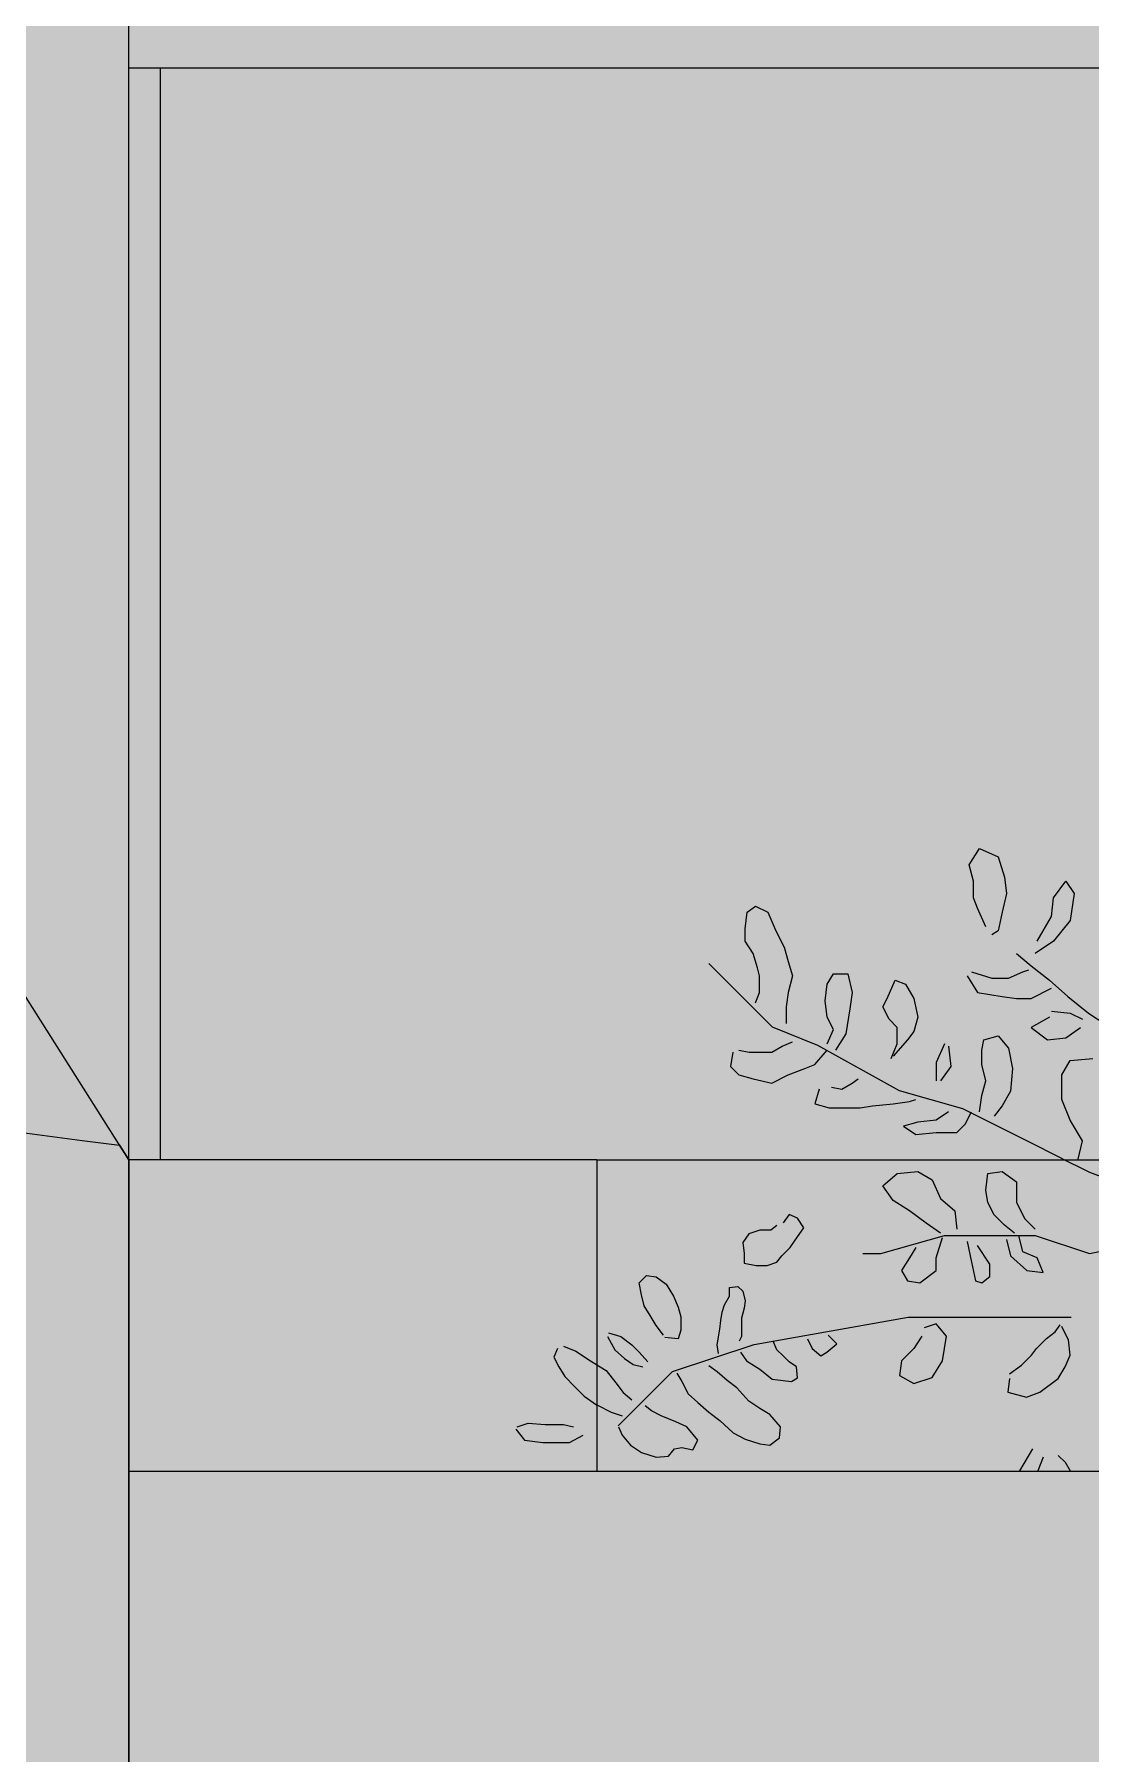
# Model space of a CAD drawing. Header units: centimetres. Extents: x -4381 to 5639, y -3920 to 4826.
# Drawn here: x 117.63 to 118.307, y 10.437 to 11.539 of the extents above; entities that cross this region are included whole.
import ezdxf
from ezdxf.xclip import XClip

# ---------------------------------------------------------------- set-up
doc = ezdxf.new("R2010")
doc.units = ezdxf.units.CM
doc.header["$MEASUREMENT"] = 0
doc.header["$XCLIPFRAME"] = 0
doc.set_wipeout_variables(frame=1)
doc.linetypes.add('Wipeout_Contour', pattern=[100, 0, -100])
for name, color, linetype, lineweight in [('0- SITE_Pen_No__1', 7, 'Continuous', 5), ('0_Pen_No__1', 7, 'Continuous', 5), ('Dalles_Pen_No__1', 7, 'Continuous', 5), ('Structural - Bearing_Pen_No__1', 7, 'Continuous', 5)]:
    doc.layers.add(name, color=color, linetype=linetype, lineweight=lineweight)
for name, color, linetype, lineweight, true_color in [('0- SITE_Pen_No__180', 7, 'Continuous', 5, 0xe2e3c6), ('Mur de clôture_Pen_No__178', 7, 'Continuous', 5, 0xbda888), ('MURS CLOTURE_Pen_No__185', 7, 'Continuous', 5, 0xbce39b), ('Structural - Bearing_Pen_No__102', 7, 'Continuous', 5, 0xcccccc), ('Structural - Bearing_Pen_No__112', 7, 'Continuous', 5, 0xd5aaaa)]:
    doc.layers.add(name, color=color, linetype=linetype, lineweight=lineweight, true_color=true_color)
for name, color, linetype in [('Dalles', 7, 'Continuous'), ('Drawing & Figure', 7, 'Continuous'), ('Mur de clôture', 7, 'Continuous'), ('Structural - Bearing', 7, 'Continuous')]:
    doc.layers.add(name, color=color, linetype=linetype)

# ---------------------------------------------------------------- blocks, each defined once
blk = doc.blocks.new('Drawing_11_11', base_point=(474.0779, 10.6179))
at = {"layer": '0_Pen_No__1', "linetype": 'Continuous', "ltscale": 10}
for p, q in [((117.9653, 10.6968), (117.9629, 10.6913)), ((117.9692, 10.6983), (117.977, 10.6952)), ((117.9629, 10.6913), (117.9661, 10.685)), ((117.9661, 10.685), (117.97, 10.6788)), ((117.97, 10.6788), (117.9762, 10.6725)), ((117.9762, 10.6725), (117.9825, 10.6662)), ((117.9387, 10.6451), (117.9442, 10.6381)), ((117.9395, 10.6467), (117.9465, 10.649)), ((117.9465, 10.649), (117.9575, 10.6482)), ((117.9575, 10.6482), (117.9692, 10.6482)), ((117.9692, 10.6482), (117.9755, 10.6467)), ((117.9731, 10.6365), (117.9817, 10.6412)), ((117.9442, 10.6381), (117.9559, 10.6365)), ((117.9559, 10.6365), (117.9731, 10.6365)), ((117.6905, 7.0179), (117.6905, 10.5562))]:
    blk.add_line(p, q, dxfattribs=at)
at = {"color": 254, "linetype": 'Wipeout_Contour', "lineweight": 0, "ltscale": 485.312076}
blk.add_wipeout([(117.6905, 11.5179), (123.6405, 11.5179), (123.6405, 13.7179), (117.6905, 13.7179)], dxfattribs=at).dxf.layer = 'Structural - Bearing'
at = {"color": 254, "linetype": 'Wipeout_Contour', "lineweight": 0, "ltscale": 493.826458}
blk.add_wipeout([(117.9905, 10.6179), (127.9905, 10.6179), (127.9905, 10.8179), (117.9905, 10.8179)], dxfattribs=at).dxf.layer = 'Structural - Bearing'
at = {"layer": 'Dalles', "linetype": 'Continuous', "lineweight": 0, "ltscale": 10, "true_color": 0x000000}
blk.add_hatch(color=18, dxfattribs=at).paths.add_polyline_path([(128.2905, 10.6179), (117.6905, 10.6179), (117.6905, 10.3179), (128.2905, 10.3179)])
at = {"layer": 'Structural - Bearing_Pen_No__102', "linetype": 'Continuous', "ltscale": 10}
blk.add_hatch(color=256, dxfattribs=at).paths.add_polyline_path([(117.9905, 10.6179), (127.9905, 10.6179), (127.9905, 10.8179), (117.9905, 10.8179)])
at = {"layer": 'Structural - Bearing_Pen_No__112', "linetype": 'Continuous', "ltscale": 10}
blk.add_hatch(color=256, dxfattribs=at).paths.add_polyline_path([(117.6905, 11.5179), (123.6405, 11.5179), (123.6405, 13.7179), (117.6905, 13.7179)])
at = {"layer": '0_Pen_No__1', "linetype": 'Continuous', "ltscale": 10}
for p, q in [((118.1739, 10.8011), (118.1832, 10.809)), ((118.1832, 10.809), (118.1964, 10.8103)), ((118.1964, 10.8103), (118.2056, 10.805)), ((118.2056, 10.805), (118.2109, 10.7931)), ((118.2399, 10.7984), (118.2412, 10.809)), ((118.2412, 10.809), (118.2504, 10.8103)), ((118.2504, 10.8103), (118.2597, 10.8037)), ((118.2597, 10.8037), (118.2597, 10.7905)), ((118.3063, 10.81), (118.3528, 10.7925)), ((118.1805, 10.7918), (118.1739, 10.8011)), ((118.2109, 10.7931), (118.2201, 10.7852)), ((118.2412, 10.7905), (118.2399, 10.7984)), ((118.1139, 10.7828), (118.11, 10.7774)), ((118.1193, 10.7805), (118.1139, 10.7828)), ((118.1911, 10.7852), (118.1805, 10.7918)), ((118.2016, 10.7773), (118.1911, 10.7852)), ((118.2201, 10.7852), (118.2214, 10.7733)), ((118.2452, 10.7826), (118.2412, 10.7905)), ((118.2518, 10.776), (118.2452, 10.7826)), ((118.2597, 10.7905), (118.265, 10.7799)), ((118.0951, 10.7727), (118.0881, 10.7703)), ((118.1021, 10.7727), (118.0951, 10.7727)), ((118.106, 10.7758), (118.1021, 10.7727)), ((118.1178, 10.7664), (118.1232, 10.7742)), ((118.1232, 10.7742), (118.1193, 10.7805)), ((118.2109, 10.7707), (118.2016, 10.7773)), ((118.2584, 10.7707), (118.2518, 10.776)), ((118.265, 10.7799), (118.2715, 10.7733)), ((118.0881, 10.7703), (118.0841, 10.7648)), ((118.0841, 10.7648), (118.0849, 10.7578)), ((118.1092, 10.7562), (118.1146, 10.7617)), ((118.1146, 10.7617), (118.1178, 10.7664)), ((118.1727, 10.7577), (118.2134, 10.7693)), ((118.195, 10.7615), (118.1911, 10.7549)), ((118.2082, 10.7549), (118.2122, 10.7681)), ((118.2134, 10.7693), (118.2308, 10.7693)), ((118.228, 10.7654), (118.2307, 10.7522)), ((118.2308, 10.7693), (118.2657, 10.7693)), ((118.2425, 10.7509), (118.2346, 10.7628)), ((118.2531, 10.7667), (118.2557, 10.7562)), ((118.2636, 10.7588), (118.261, 10.7694)), ((118.2657, 10.7693), (118.2715, 10.7693)), ((118.2715, 10.7693), (118.3063, 10.7577)), ((118.3063, 10.7577), (118.3354, 10.7635)), ((118.0849, 10.7578), (118.0849, 10.7515)), ((118.0849, 10.7515), (118.0927, 10.75)), ((118.0927, 10.75), (118.0998, 10.75)), ((118.0998, 10.75), (118.106, 10.7523)), ((118.106, 10.7523), (118.1092, 10.7562)), ((118.1611, 10.7577), (118.1727, 10.7577)), ((118.1911, 10.7549), (118.1858, 10.7469)), ((118.2082, 10.7469), (118.2082, 10.7549)), ((118.2307, 10.7522), (118.2333, 10.7403)), ((118.2425, 10.743), (118.2425, 10.7509)), ((118.2557, 10.7562), (118.2663, 10.7469)), ((118.2729, 10.7549), (118.2636, 10.7588)), ((118.2768, 10.7456), (118.2729, 10.7549)), ((118.0177, 10.739), (118.0224, 10.7437)), ((118.0192, 10.7312), (118.0177, 10.739)), ((118.0224, 10.7437), (118.0286, 10.7429)), ((118.0286, 10.7429), (118.0349, 10.7382)), ((118.0349, 10.7382), (118.0396, 10.7304)), ((118.1858, 10.7469), (118.1898, 10.7403)), ((118.1898, 10.7403), (118.1977, 10.739)), ((118.1977, 10.739), (118.2082, 10.7469)), ((118.2333, 10.7403), (118.2373, 10.739)), ((118.2373, 10.739), (118.2425, 10.743)), ((118.2663, 10.7469), (118.2768, 10.7456)), ((118.0208, 10.7242), (118.0192, 10.7312)), ((118.0396, 10.7304), (118.0427, 10.7234)), ((118.0724, 10.7249), (118.0755, 10.7304)), ((118.0755, 10.7359), (118.081, 10.7367)), ((118.0755, 10.7304), (118.0755, 10.7359)), ((118.081, 10.7367), (118.0841, 10.7335)), ((118.0841, 10.7335), (118.0857, 10.7273)), ((118.0857, 10.7273), (118.0849, 10.7226)), ((118.0247, 10.7179), (118.0208, 10.7242)), ((118.0286, 10.7116), (118.0247, 10.7179)), ((118.0427, 10.7234), (118.0443, 10.7171)), ((118.0443, 10.7171), (118.0443, 10.7085)), ((118.0701, 10.7148), (118.0709, 10.7202)), ((118.0709, 10.7202), (118.0724, 10.7249)), ((118.0849, 10.7226), (118.0834, 10.7163)), ((118.0834, 10.7163), (118.0834, 10.7101)), ((118.0914, 10.6995), (118.1902, 10.717)), ((118.1902, 10.717), (118.2541, 10.717)), ((118.2541, 10.717), (118.2947, 10.717)), ((117.9973, 10.7046), (118.002, 10.696)), ((117.9981, 10.7069), (118.0059, 10.7046)), ((118.0059, 10.7046), (118.013, 10.6991)), ((118.0333, 10.7054), (118.0286, 10.7116)), ((118.0443, 10.7085), (118.0427, 10.703)), ((118.0677, 10.6991), (118.0693, 10.7093)), ((118.0693, 10.7093), (118.0701, 10.7148)), ((118.0834, 10.7046), (118.0818, 10.7015)), ((118.0834, 10.7101), (118.0834, 10.7046)), ((118.1444, 10.6999), (118.1389, 10.7054)), ((118.199, 10.7047), (118.1937, 10.6968)), ((118.2082, 10.7126), (118.2003, 10.71)), ((118.2148, 10.7047), (118.2082, 10.7126)), ((118.2122, 10.6889), (118.2148, 10.7047)), ((118.2789, 10.7033), (118.2843, 10.7076)), ((118.2843, 10.7076), (118.2875, 10.712)), ((118.2918, 10.7044), (118.2886, 10.7109)), ((118.2929, 10.7023), (118.2918, 10.7044)), ((117.977, 10.6952), (117.9864, 10.6889)), ((118.002, 10.696), (118.0083, 10.6905)), ((118.013, 10.6991), (118.0177, 10.6944)), ((118.0177, 10.6944), (118.0232, 10.6882)), ((118.0427, 10.703), (118.0341, 10.7038)), ((118.0391, 10.6821), (118.0914, 10.6995)), ((118.0685, 10.6936), (118.0677, 10.6991)), ((118.0826, 10.6944), (118.0865, 10.6889)), ((118.106, 10.696), (118.1037, 10.7015)), ((118.11, 10.6921), (118.106, 10.696)), ((118.1256, 10.703), (118.1287, 10.6968)), ((118.1287, 10.6968), (118.1342, 10.6921)), ((118.1342, 10.6921), (118.1381, 10.6944)), ((118.1381, 10.6944), (118.1444, 10.6999)), ((118.1937, 10.6968), (118.1858, 10.6889)), ((118.2692, 10.6926), (118.2724, 10.6969)), ((118.2724, 10.6969), (118.2789, 10.7033)), ((118.294, 10.6926), (118.2929, 10.7023)), ((117.9864, 10.6889), (117.9966, 10.6827)), ((117.9966, 10.6827), (118.0028, 10.6748)), ((118.0083, 10.6905), (118.0138, 10.6866)), ((118.0138, 10.6866), (118.02, 10.685)), ((118.0677, 10.6819), (118.0623, 10.6858)), ((118.0865, 10.6889), (118.0951, 10.6835)), ((118.0951, 10.6835), (118.1029, 10.6772)), ((118.1139, 10.6882), (118.11, 10.6921)), ((118.1186, 10.685), (118.1139, 10.6882)), ((118.1193, 10.678), (118.1186, 10.685)), ((118.1858, 10.6889), (118.1845, 10.6796)), ((118.2056, 10.6783), (118.2122, 10.6889)), ((118.2552, 10.6807), (118.2628, 10.6861)), ((118.2628, 10.6861), (118.2692, 10.6926)), ((118.2864, 10.6775), (118.2907, 10.685)), ((118.2907, 10.685), (118.294, 10.6926)), ((118.0028, 10.6748), (118.0075, 10.6686)), ((118.0275, 10.6705), (118.0391, 10.6821)), ((118.0419, 10.6811), (118.045, 10.6756)), ((118.045, 10.6756), (118.049, 10.6678)), ((118.074, 10.6764), (118.0677, 10.6819)), ((118.0802, 10.6717), (118.074, 10.6764)), ((118.0881, 10.6631), (118.0802, 10.6717)), ((118.1029, 10.6772), (118.1154, 10.6756)), ((118.1154, 10.6756), (118.1193, 10.678)), ((118.1845, 10.6796), (118.1937, 10.6743)), ((118.1937, 10.6743), (118.2056, 10.6783)), ((118.2552, 10.6775), (118.2541, 10.6689)), ((118.2746, 10.6689), (118.2864, 10.6775)), ((117.9825, 10.6662), (117.9903, 10.6608)), ((117.9903, 10.6608), (117.9997, 10.6561)), ((118.0043, 10.6472), (118.0275, 10.6705)), ((118.0075, 10.6686), (118.013, 10.6639)), ((118.049, 10.6678), (118.0552, 10.6623)), ((118.0552, 10.6623), (118.0623, 10.6561)), ((118.0951, 10.6584), (118.0881, 10.6631)), ((118.2541, 10.6689), (118.266, 10.6656)), ((118.266, 10.6656), (118.2746, 10.6689)), ((117.9997, 10.6561), (118.0067, 10.6537)), ((118.0255, 10.6568), (118.0216, 10.66)), ((118.0318, 10.6537), (118.0255, 10.6568)), ((118.0411, 10.6498), (118.0318, 10.6537)), ((118.0482, 10.6467), (118.0411, 10.6498)), ((118.0623, 10.6561), (118.0693, 10.6506)), ((118.0693, 10.6506), (118.0779, 10.6428)), ((118.1014, 10.6545), (118.0951, 10.6584)), ((118.1084, 10.6467), (118.1014, 10.6545)), ((118.0044, 10.6467), (118.0067, 10.6412)), ((118.0067, 10.6412), (118.0122, 10.6349)), ((118.0552, 10.6381), (118.0482, 10.6467)), ((118.0779, 10.6428), (118.0857, 10.6388)), ((118.0857, 10.6388), (118.0951, 10.6357)), ((118.1014, 10.6349), (118.1076, 10.6396)), ((118.1076, 10.6396), (118.1084, 10.6467)), ((118.0122, 10.6349), (118.0192, 10.6302)), ((118.0192, 10.6302), (118.0286, 10.6271)), ((118.0286, 10.6271), (118.0364, 10.6279)), ((118.0364, 10.6279), (118.0404, 10.6326)), ((118.0404, 10.6326), (118.045, 10.6334)), ((118.045, 10.6334), (118.0521, 10.6318)), ((118.0521, 10.6318), (118.0552, 10.6381)), ((118.0951, 10.6357), (118.1014, 10.6349)), ((118.2617, 10.6185), (118.2701, 10.6325)), ((118.2766, 10.6271), (118.2733, 10.6185)), ((118.2864, 10.6282), (118.2907, 10.6239)), ((118.2907, 10.6239), (118.294, 10.6185))]:
    blk.add_line(p, q, dxfattribs=at)
at = {"layer": 'Dalles_Pen_No__1', "linetype": 'Continuous', "ltscale": 10}
for p, q in [((117.9905, 10.6179), (117.6905, 10.6179)), ((127.9905, 10.6179), (117.9905, 10.6179))]:
    blk.add_line(p, q, dxfattribs=at)
at = {"color": 254, "linetype": 'Wipeout_Contour', "lineweight": 0, "ltscale": 2677.24189}
blk.add_wipeout([(112.8446, 14.431), (112.8676, 14.369), (113.153, 13.6935), (113.27, 13.3942), (113.6327, 12.5562), (113.8045, 12.4066), (114.0926, 12.1544), (114.785, 11.5562), (115.9691, 11.5562), (116.4539, 11.0562), (116.6411, 10.979), (116.7313, 10.9685), (117.0088, 10.9382), (117.1933, 10.9173), (117.4997, 10.8562), (117.5681, 10.8425), (117.6125, 10.8366), (117.6413, 10.8328), (117.6606, 10.8303), (117.6743, 10.8286), (117.6845, 10.8273), (117.6905, 10.8179), (117.6905, 12.6565)], dxfattribs=at).dxf.layer = 'Mur de clôture'
at = {"layer": 'Mur de clôture_Pen_No__178', "linetype": 'Continuous', "ltscale": 10}
blk.add_hatch(color=256, dxfattribs=at).paths.add_polyline_path([(112.8446, 14.431), (112.8676, 14.369), (113.153, 13.6935), (113.27, 13.3942), (113.6327, 12.5562), (113.8045, 12.4066), (114.0926, 12.1544), (114.785, 11.5562), (115.9691, 11.5562), (116.4539, 11.0562), (116.6411, 10.979), (116.7313, 10.9685), (117.0088, 10.9382), (117.1933, 10.9173), (117.4997, 10.8562), (117.5681, 10.8425), (117.6125, 10.8366), (117.6413, 10.8328), (117.6606, 10.8303), (117.6743, 10.8286), (117.6845, 10.8273), (117.6905, 10.8179), (117.6905, 12.6565)])
at = {"layer": '0- SITE_Pen_No__1', "linetype": 'Continuous', "ltscale": 10, "flags": 128}
blk.add_lwpolyline([(113.6327, 12.5562), (113.8045, 12.4066), (114.0926, 12.1544), (114.785, 11.5562), (114.8284, 11.5378), (114.8622, 11.5236), (115.069, 11.4371), (115.8304, 11.1178), (115.9806, 11.0562), (116.2948, 11.0187), (116.4003, 11.007), (116.7313, 10.9685), (117.0088, 10.9382), (117.1933, 10.9173), (117.5653, 10.8428), (117.6125, 10.8366), (117.6413, 10.8328), (117.6606, 10.8303), (117.6743, 10.8286), (117.6845, 10.8273)], dxfattribs=at)
at = {"color": 254, "linetype": 'Wipeout_Contour', "lineweight": 0, "ltscale": 608.336316}
blk.add_wipeout([(117.6905, 10.8179), (118.939, 10.8179), (125.5905, 10.8179), (125.5905, 11.5179), (117.6905, 11.5179)], dxfattribs=at).dxf.layer = 'Structural - Bearing'
at = {"layer": '0- SITE_Pen_No__180', "linetype": 'Continuous', "lineweight": 0, "ltscale": 10, "true_color": 0x383831}
blk.add_hatch(color=250, dxfattribs=at).paths.add_polyline_path([(108.5925, 15.7058), (108.5925, 0.9963), (117.6905, 0.9963), (117.6905, 10.8179), (117.6845, 10.8273), (117.6743, 10.8286), (117.6606, 10.8303), (117.6413, 10.8328), (117.6125, 10.8366), (117.5653, 10.8428), (117.1933, 10.9173), (117.0088, 10.9382), (116.7313, 10.9685), (116.4003, 11.007), (116.2948, 11.0187), (115.9806, 11.0562), (115.8304, 11.1178), (115.069, 11.4371), (114.8622, 11.5236), (114.8284, 11.5378), (114.785, 11.5562), (114.0926, 12.1544), (113.8045, 12.4066), (113.6327, 12.5562), (113.27, 13.3942), (113.153, 13.6935), (112.8676, 14.369), (112.7128, 14.7868), (112.525, 15.2961), (112.4293, 15.5562), (112.3006, 15.6159), (112.1581, 15.6821), (112.0436, 15.7361), (111.9491, 15.7803), (111.8957, 15.8054), (111.7254, 15.8866), (111.6971, 15.9001), (111.4877, 16.0011), (111.4798, 16.005), (111.3746, 16.0562), (111.2142, 16.1343), (111.0237, 16.2274), (110.8076, 16.3332), (110.672, 16.3992), (110.5848, 16.4414), (110.3502, 16.5562), (110.1288, 16.6588), (110.0438, 16.6993), (109.8109, 16.8098), (109.2908, 17.0562), (109.2896, 17.0562), (109.2416, 17.0562), (109.2355, 17.0562), (109.2297, 17.0562), (109.0569, 16.2988), (108.716, 15.8108)])
at = {"layer": '0_Pen_No__1', "linetype": 'Continuous', "lineweight": 0, "ltscale": 10, "true_color": 0x000000}
blk.add_hatch(color=18, dxfattribs=at).paths.add_polyline_path([(101.4427, 0.9963), (149.8555, 0.9963), (149.8555, 5.1762), (146.4115, 5.1179), (146.4115, 4.2179), (146.1115, 3.9235), (146.1115, 4.8631), (138.3905, 6.1331), (133.0115, 7.0179), (117.6905, 7.0179), (117.6905, 10.5562), (117.6905, 10.8179), (117.5395, 11.0562), (117.3595, 11.1444), (116.235, 11.5562), (114.9093, 12.5562), (113.4194, 15.5562), (111.0508, 16.556), (109.6564, 17.0562), (108.5925, 17.0562), (108.5925, 14.0224), (108.2869, 13.7168), (108.2869, 16.8237), (107.6684, 17.0562), (104.3152, 17.8175), (101.4427, 17.9076)])
at = {"layer": 'MURS CLOTURE_Pen_No__185', "linetype": 'Continuous', "lineweight": 0, "ltscale": 10, "true_color": 0xc7e4ae}
h = blk.add_hatch(color=9, dxfattribs=at)
h.paths.add_polyline_path([(117.9433, 10.6354), (117.9806, 10.6276), (118.0409, 10.6231), (118.1088, 10.6307), (118.127, 10.6736), (118.1607, 10.6904), (118.2012, 10.6612), (118.2277, 10.6788), (118.2502, 10.6518), (118.2495, 10.6489), (118.2784, 10.6179), (118.287, 10.6179), (118.3348, 10.6179), (118.4249, 10.6088), (118.4724, 10.6108), (118.4828, 10.6179), (118.607, 10.6179), (118.607, 10.6479), (118.5615, 10.6637), (118.5374, 10.6808), (118.6414, 10.6904), (118.6733, 10.6809), (118.6949, 10.6809), (118.7261, 10.6848), (118.7616, 10.7), (118.7537, 10.7506), (118.7425, 10.796), (118.6748, 10.8157), (118.6104, 10.8157), (118.5834, 10.8157), (118.5941, 10.821), (118.5838, 10.82), (118.5917, 10.8305), (118.6042, 10.8463), (118.62, 10.8477), (118.6479, 10.8477), (118.6435, 10.8565), (118.6338, 10.8884), (118.6562, 10.8838), (118.708, 10.871), (118.7318, 10.8755), (118.7728, 10.9321), (118.7787, 10.9685), (118.7616, 10.9978), (118.8097, 11.0109), (118.803, 11.0469), (118.784, 11.0807), (118.7189, 11.0469), (118.6913, 11.0346), (118.6433, 11.0202), (118.6127, 10.9896), (118.5948, 10.9629), (118.6016, 10.9351), (118.5755, 10.94), (118.54, 10.9308), (118.5264, 10.9145), (118.5235, 10.8948), (118.5223, 10.8828), (118.5177, 10.8644), (118.5072, 10.8496), (118.4934, 10.8315), (118.456, 10.7941), (118.4509, 10.8235), (118.4421, 10.8532), (118.4615, 10.8726), (118.4677, 10.8906), (118.4355, 10.8906), (118.4276, 10.9202), (118.4437, 10.9352), (118.4732, 10.946), (118.4971, 10.9568), (118.4931, 10.9673), (118.4658, 10.9722), (118.4416, 10.9865), (118.5045, 10.9932), (118.5306, 11.0065), (118.5617, 11.0299), (118.5617, 11.0622), (118.5438, 11.1094), (118.5118, 11.1175), (118.4674, 11.1045), (118.4342, 11.0872), (118.4224, 11.068), (118.4048, 11.0769), (118.3869, 11.105), (118.3783, 11.0905), (118.3757, 11.0728), (118.3717, 11.0544), (118.3461, 11.0386), (118.356, 11.0056), (118.3546, 10.9866), (118.375, 10.9663), (118.4072, 10.9518), (118.4072, 10.9373), (118.3696, 10.9457), (118.3591, 10.9517), (118.3553, 10.936), (118.3647, 10.9186), (118.3647, 10.8906), (118.3383, 10.8942), (118.3256, 10.9489), (118.3038, 10.9707), (118.2869, 11.0018), (118.2413, 11.0151), (118.232, 11.0112), (118.232, 10.9787), (118.2363, 10.9524), (118.228, 10.9357), (118.2534, 10.9103), (118.2475, 10.9025), (118.1914, 10.9253), (118.1548, 10.9452), (118.1054, 10.9647), (118.0829, 10.9871), (118.0568, 10.961), (118.0568, 10.9156), (118.0788, 10.8751), (118.1167, 10.8525), (118.1964, 10.842), (118.2573, 10.8203), (118.2994, 10.7966), (118.3172, 10.7736), (118.2504, 10.8103), (118.1964, 10.8103), (118.1745, 10.8002), (118.1835, 10.7869), (118.2134, 10.7693), (118.1581, 10.7663), (118.1254, 10.7733), (118.1193, 10.7805), (118.072, 10.7677), (117.9996, 10.7342), (117.9746, 10.7092), (117.9562, 10.6711), (117.9465, 10.649)])
h.paths.add_polyline_path([(118.2625, 10.6571), (118.2921, 10.6768), (118.3036, 10.7031), (118.3091, 10.7075), (118.3189, 10.7003), (118.3189, 10.6625), (118.2981, 10.6417), (118.2701, 10.6325)], flags=0)
h.paths.add_polyline_path([(118.4632, 10.7519), (118.4997, 10.7311), (118.5131, 10.7242), (118.5199, 10.7023), (118.4942, 10.7023), (118.4816, 10.7206)], flags=0)
at = {"layer": 'Structural - Bearing', "linetype": 'Continuous', "lineweight": 0, "ltscale": 10, "true_color": 0x000000}
blk.add_hatch(color=18, dxfattribs=at).paths.add_polyline_path([(117.9905, 10.8179), (117.6905, 10.8179), (117.6905, 10.6179), (117.9905, 10.6179)])
at = {"layer": 'Structural - Bearing_Pen_No__102', "linetype": 'Continuous', "ltscale": 10}
blk.add_hatch(color=256, dxfattribs=at).paths.add_polyline_path([(117.6905, 10.8179), (118.939, 10.8179), (125.5905, 10.8179), (125.5905, 11.5179), (117.6905, 11.5179)])
at = {"layer": '0- SITE_Pen_No__1', "linetype": 'Continuous', "ltscale": 10}
blk.add_line((117.6845, 10.8273), (117.6905, 10.8179), dxfattribs=at)
at = {"layer": '0- SITE_Pen_No__1', "linetype": 'Continuous', "ltscale": 10, "flags": 128}
blk.add_lwpolyline([(117.6905, 10.8179), (117.6905, 10.6179), (117.6905, 10.3179), (117.6905, 7.3179), (117.6905, 7.0179)], dxfattribs=at)
at = {"layer": '0_Pen_No__1', "linetype": 'Continuous', "ltscale": 10}
for p, q in [((117.6905, 10.8179), (117.5395, 11.0562)), ((118.2293, 11.0069), (118.2359, 11.0175)), ((118.2359, 11.0175), (118.2478, 11.0122)), ((118.232, 10.9964), (118.2293, 11.0069)), ((118.2478, 11.0122), (118.2518, 10.999)), ((118.232, 10.9858), (118.232, 10.9964)), ((118.2518, 10.999), (118.2531, 10.9885)), ((118.2834, 10.9858), (118.2913, 10.9964)), ((118.2913, 10.9964), (118.2966, 10.9885)), ((118.0869, 10.9766), (118.0922, 10.9805)), ((118.0922, 10.9805), (118.1001, 10.9766)), ((118.2346, 10.9792), (118.232, 10.9858)), ((118.2531, 10.9885), (118.2504, 10.9766)), ((118.2821, 10.9739), (118.2834, 10.9858)), ((118.2966, 10.9885), (118.294, 10.9713)), ((118.0856, 10.966), (118.0869, 10.9766)), ((118.1001, 10.9766), (118.1054, 10.9647)), ((118.2399, 10.9673), (118.2346, 10.9792)), ((118.2504, 10.9766), (118.2478, 10.9647)), ((118.2729, 10.9581), (118.2821, 10.9739)), ((118.294, 10.9713), (118.2834, 10.9581)), ((118.0856, 10.9581), (118.0856, 10.966)), ((118.0908, 10.9502), (118.0856, 10.9581)), ((118.1054, 10.9647), (118.1106, 10.9541)), ((118.2478, 10.9647), (118.2438, 10.9621)), ((118.2834, 10.9581), (118.2715, 10.9502)), ((118.0935, 10.941), (118.0908, 10.9502)), ((118.1106, 10.9541), (118.1133, 10.9449)), ((118.2597, 10.9502), (118.2689, 10.9423)), ((118.0624, 10.9437), (118.103, 10.903)), ((118.0948, 10.9357), (118.0935, 10.941)), ((118.1133, 10.9449), (118.1159, 10.9357)), ((118.1383, 10.9304), (118.1423, 10.937)), ((118.1423, 10.937), (118.1515, 10.937)), ((118.1515, 10.937), (118.1542, 10.9251)), ((118.2307, 10.9383), (118.2438, 10.9344)), ((118.2544, 10.9344), (118.2636, 10.9383)), ((118.2636, 10.9383), (118.2676, 10.9396)), ((118.2689, 10.9423), (118.2808, 10.933)), ((118.0922, 10.9185), (118.0948, 10.9251)), ((118.0948, 10.9251), (118.0948, 10.9357)), ((118.1133, 10.9251), (118.112, 10.9159)), ((118.1159, 10.9357), (118.1133, 10.9251)), ((118.137, 10.9198), (118.1383, 10.9304)), ((118.1542, 10.9251), (118.1528, 10.9146)), ((118.1766, 10.9212), (118.1819, 10.933)), ((118.1819, 10.933), (118.1885, 10.9304)), ((118.1885, 10.9304), (118.1937, 10.9212)), ((118.228, 10.9357), (118.2346, 10.9251)), ((118.2346, 10.9251), (118.2504, 10.9225)), ((118.2438, 10.9344), (118.2544, 10.9344)), ((118.2689, 10.9212), (118.2821, 10.9278)), ((118.2808, 10.933), (118.2926, 10.9225)), ((118.112, 10.9159), (118.112, 10.9053)), ((118.1383, 10.9093), (118.137, 10.9198)), ((118.1528, 10.9146), (118.1502, 10.8987)), ((118.1739, 10.9159), (118.1766, 10.9212)), ((118.1779, 10.908), (118.1739, 10.9159)), ((118.1937, 10.9212), (118.1964, 10.9093)), ((118.2504, 10.9225), (118.2597, 10.9212)), ((118.2597, 10.9212), (118.2689, 10.9212)), ((118.2926, 10.9225), (118.3058, 10.9119)), ((118.103, 10.903), (118.1321, 10.8914)), ((118.1423, 10.9014), (118.1383, 10.9093)), ((118.1832, 10.9027), (118.1779, 10.908)), ((118.1832, 10.8921), (118.1832, 10.9027)), ((118.1964, 10.9093), (118.1937, 10.9)), ((118.2808, 10.9093), (118.2689, 10.9027)), ((118.2689, 10.9027), (118.2795, 10.8948)), ((118.2821, 10.9132), (118.294, 10.9119)), ((118.2913, 10.8961), (118.3006, 10.9027)), ((118.294, 10.9119), (118.3019, 10.908)), ((118.3058, 10.9119), (118.3217, 10.9014)), ((118.1093, 10.8908), (118.1159, 10.8934)), ((118.1383, 10.8921), (118.1423, 10.9014)), ((118.1502, 10.8987), (118.1436, 10.8882)), ((118.1792, 10.8829), (118.1832, 10.8921)), ((118.1898, 10.8948), (118.1805, 10.8842)), ((118.1937, 10.9), (118.1898, 10.8948)), ((118.2135, 10.8921), (118.2082, 10.8802)), ((118.2373, 10.8882), (118.2386, 10.8948)), ((118.2386, 10.8948), (118.2478, 10.8974)), ((118.2478, 10.8974), (118.2544, 10.8895)), ((118.2795, 10.8948), (118.2913, 10.8961)), ((118.0777, 10.8868), (118.0763, 10.8776)), ((118.0816, 10.8882), (118.0882, 10.8868)), ((118.0882, 10.8868), (118.0961, 10.8868)), ((118.0961, 10.8868), (118.1027, 10.8868)), ((118.1027, 10.8868), (118.1093, 10.8908)), ((118.1304, 10.8789), (118.1383, 10.8882)), ((118.1321, 10.8914), (118.1844, 10.8623)), ((118.2161, 10.8908), (118.2175, 10.8776)), ((118.2373, 10.8789), (118.2373, 10.8882)), ((118.2544, 10.8895), (118.257, 10.8763)), ((118.2887, 10.8723), (118.294, 10.8816)), ((118.294, 10.8816), (118.3085, 10.8829)), ((118.0763, 10.8776), (118.0816, 10.8723)), ((118.0816, 10.8723), (118.0908, 10.8697)), ((118.0908, 10.8697), (118.1027, 10.867)), ((118.1027, 10.867), (118.1133, 10.8723)), ((118.1133, 10.8723), (118.1238, 10.8763)), ((118.1238, 10.8763), (118.1304, 10.8789)), ((118.1542, 10.867), (118.1581, 10.8697)), ((118.2082, 10.8802), (118.2082, 10.8684)), ((118.2175, 10.8776), (118.2109, 10.8684)), ((118.2399, 10.8684), (118.2373, 10.8789)), ((118.257, 10.8763), (118.2557, 10.8618)), ((118.2887, 10.8565), (118.2887, 10.8723)), ((118.1331, 10.8631), (118.1304, 10.8538)), ((118.141, 10.8644), (118.1476, 10.8631)), ((118.1476, 10.8631), (118.1542, 10.867)), ((118.1844, 10.8623), (118.225, 10.8507)), ((118.2359, 10.8486), (118.2373, 10.8591)), ((118.2373, 10.8591), (118.2399, 10.8684)), ((118.2557, 10.8618), (118.2504, 10.8525)), ((118.1304, 10.8538), (118.1396, 10.8512)), ((118.1396, 10.8512), (118.1489, 10.8512)), ((118.1489, 10.8512), (118.1594, 10.8512)), ((118.1594, 10.8512), (118.1673, 10.8525)), ((118.1673, 10.8525), (118.1805, 10.8538)), ((118.1805, 10.8538), (118.1911, 10.8552)), ((118.1911, 10.8552), (118.195, 10.8565)), ((118.2161, 10.8486), (118.2082, 10.8433)), ((118.225, 10.8507), (118.2715, 10.8274)), ((118.2267, 10.8406), (118.2307, 10.8486)), ((118.2504, 10.8525), (118.2452, 10.8459)), ((118.294, 10.8433), (118.2887, 10.8565)), ((118.1964, 10.842), (118.1871, 10.8393)), ((118.1871, 10.8393), (118.195, 10.834)), ((118.2082, 10.8433), (118.1964, 10.842)), ((118.2214, 10.8354), (118.2267, 10.8406)), ((118.3019, 10.8301), (118.294, 10.8433)), ((118.195, 10.834), (118.2082, 10.8354)), ((118.2082, 10.8354), (118.2214, 10.8354)), ((118.2715, 10.8274), (118.3063, 10.81)), ((118.2992, 10.8182), (118.3019, 10.8301)), ((117.6905, 10.5562), (117.6905, 10.8179))]:
    blk.add_line(p, q, dxfattribs=at)
at = {"layer": 'Structural - Bearing_Pen_No__1', "linetype": 'Continuous', "ltscale": 10}
for p, q in [((117.6905, 11.5179), (117.6905, 13.7179)), ((117.6905, 10.8179), (117.6905, 11.5179)), ((125.5905, 11.5179), (117.6905, 11.5179)), ((117.7105, 11.5179), (117.7105, 10.8179)), ((125.5905, 11.5179), (117.7105, 11.5179)), ((117.9905, 10.8179), (117.6905, 10.8179)), ((117.9905, 10.8179), (127.9905, 10.8179)), ((117.9905, 10.8179), (117.9905, 10.6179))]:
    blk.add_line(p, q, dxfattribs=at)

msp = doc.modelspace()

# ---------------------------------------------------------------- block references
at = {"layer": 'Drawing & Figure', "color": 151, "linetype": 'Continuous', "lineweight": 5, "ltscale": 10, "true_color": 0x80c2ff}
ref = msp.add_blockref('Drawing_11_11', (474.07794, 10.61787), dxfattribs=at)
XClip(ref).set_block_clipping_path([(101.4426918859, 0.9963282177), (149.8554874385, 21.3288080632)])

doc.saveas('drawing.dxf')
